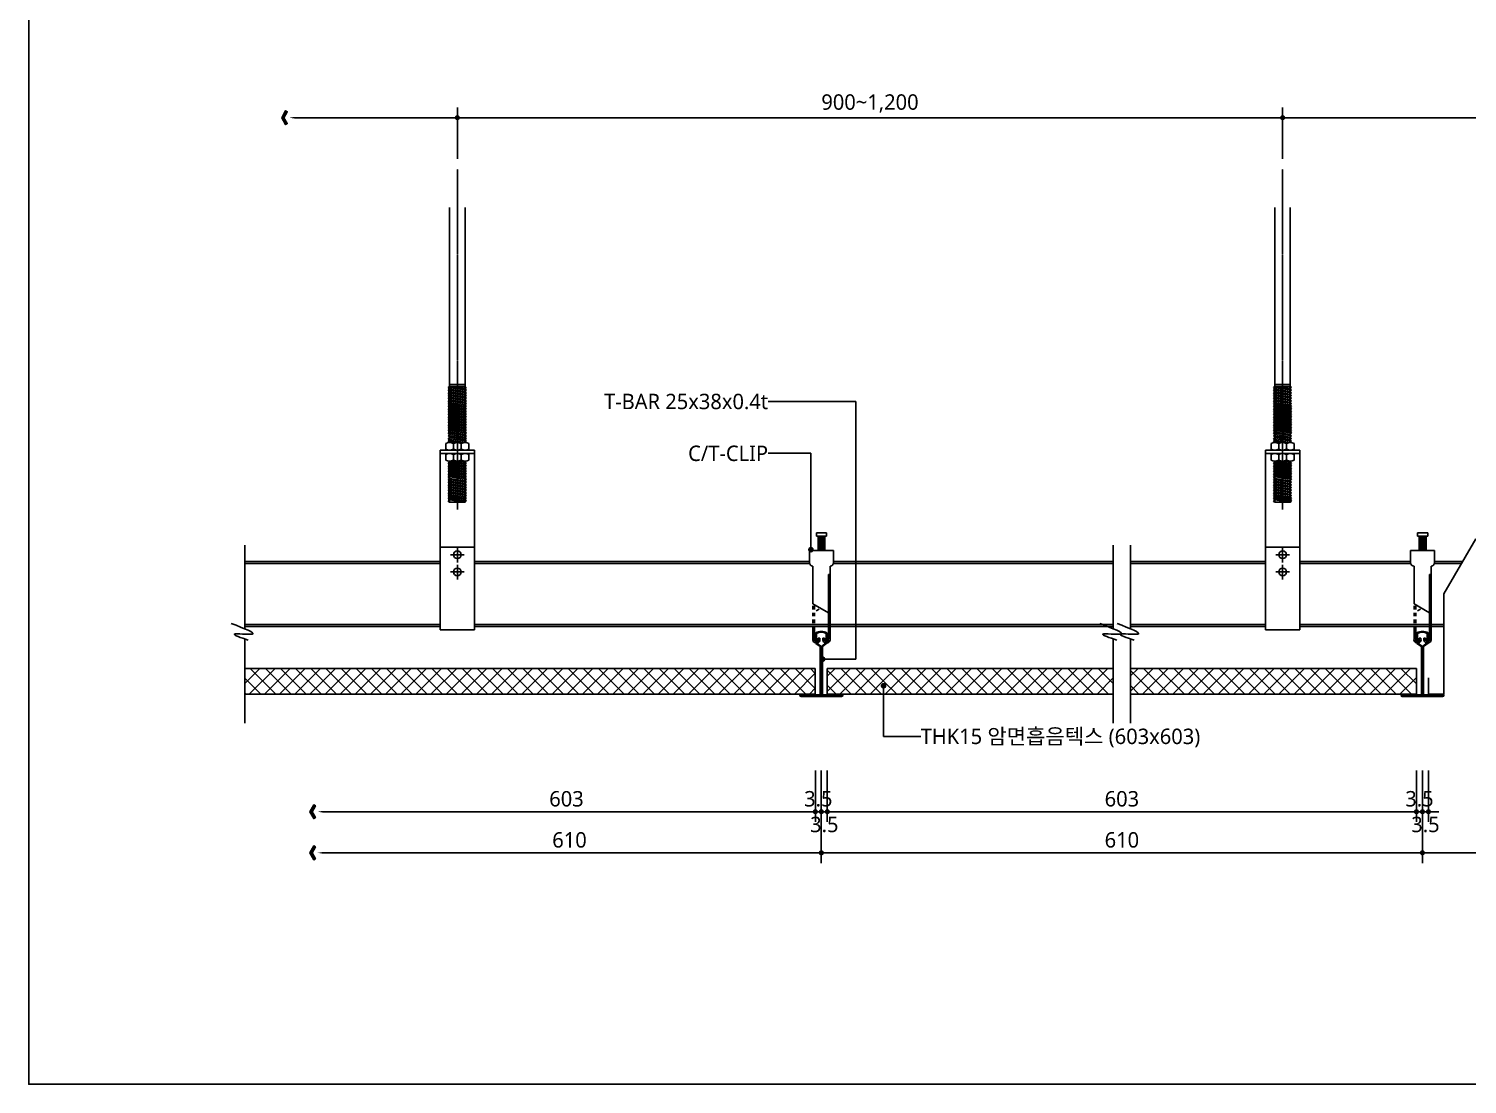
# Model space of a CAD drawing. Header units: millimetres. Extents: x 1394 to 74708, y 590 to 17190.
# Drawn here: x 1395 to 9793, y 630 to 6794 of the extents above; entities that cross this region are included whole.
import ezdxf
from ezdxf.enums import TextEntityAlignment as Align

# ---------------------------------------------------------------- set-up
doc = ezdxf.new("R2010")
doc.units = ezdxf.units.MM
doc.linetypes.add('CEN', pattern=[62, 60, -1, 0, -1])
doc.linetypes.add('CENTERX2', pattern=[101.6, 63.5, -12.7, 12.7, -12.7])
doc.layers.get('Defpoints').update_dxf_attribs({"color": 152})
for name, color, linetype in [('A-DIM-N', 7, 'Continuous'), ('A-TXT-N', 3, 'Continuous'), ('AA-MKXS', 7, 'Continuous'), ('ANCHOR', 4, 'Continuous'), ('ANGLEMOLDING', 4, 'Continuous'), ('CARRING', 3, 'Continuous'), ('CEN', 1, 'CENTERX2'), ('CT-CLIP', 4, 'Continuous'), ('LIG3', 4, 'Continuous'), ('MITONE', 6, 'Continuous'), ('MITONE2', 5, 'Continuous'), ('T-BAR', 4, 'Continuous'), ('TEXT', 3, 'Continuous')]:
    doc.layers.add(name, color=color, linetype=linetype)
doc.styles.add('NH', font='malgun.ttf')
doc.styles.add('돋움체', font='malgun.ttf')
doc.styles.add('스타일1', font='malgun.ttf')
doc.dimstyles.new('DA(N)', dxfattribs={"dimtxt": 3, "dimasz": 1, "dimexe": 2, "dimexo": 2, "dimgap": 1, "dimtad": 1, "dimdec": 0, "dimdsep": 46, "dimlunit": 6, "dimtxsty": 'NH', "dimblk": 'DOT', "dimcen": 2.5, "dimdle": 1.5, "dimclrd": 256, "dimclre": 256, "dimclrt": 3, "dimadec": 0, "dimazin": 0, "dimtfac": 1, "dimtdec": 0, "dimtix": 1, "dimtmove": 2, "dimatfit": 3, "dimfxl": 2, "dimtvp": 1, "dimtolj": 1, "dimtzin": 0, "dimlwd": -1, "dimarcsym": 0})

# ---------------------------------------------------------------- blocks, each defined once
blk = doc.blocks.new('A$C34EC5378')
at = {"layer": 'CT-CLIP'}
blk.add_line((0, 2), (0, 0), dxfattribs=at)
blk = doc.blocks.new('A$C3ADE31FB')
at = {"layer": 'CT-CLIP'}
for p, q in [((4, 64.4), (10, 64.4)), ((4, 62.4), (4, 64.4)), ((4, 62.4), (10, 62.4)), ((5, 53.96), (5, 62.4)), ((9, 60.03), (5, 62.34)), ((9, 59.31), (5, 61.62)), ((9, 58.59), (5, 60.89)), ((9, 57.86), (5, 60.17)), ((9, 57.14), (5, 59.45)), ((9, 60.75), (6.14, 62.4)), ((9, 61.47), (7.39, 62.4)), ((9, 62.19), (8.64, 62.4)), ((9, 53.96), (9, 62.4)), ((10, 62.4), (10, 64.4)), ((0, 53.96), (0, 46.96)), ((14, 53.96), (0, 53.96)), ((9, 56.42), (5, 58.73)), ((9, 55.7), (5, 58.01)), ((9, 54.98), (5, 57.29)), ((9, 54.26), (5, 56.56)), ((8.26, 53.96), (5, 55.84)), ((7.01, 53.96), (5, 55.12)), ((5.76, 53.96), (5, 54.4)), ((14, 53.96), (14, 46.96)), ((2, 44.96), (2, 22.96)), ((12, 44.96), (12, 2.46)), ((11, 39.96), (11, 2.46)), ((12, 39.96), (11, 39.96)), ((11, 17.56), (2, 22.96)), ((2, 21.68), (2, 19.68)), ((2, 17.68), (2, 15.68)), ((3, 21.68), (3, 19.68)), ((3, 17.68), (3, 15.68)), ((2, 13.68), (2, 11.68)), ((2, 9.68), (2, 2.46)), ((3, 13.68), (3, 11.68)), ((3, 9.68), (3, 2.46)), ((6.06, 2.9), (5.06, 2.9)), ((5.06, 2.9), (5.06, 2.46)), ((6.06, 2.9), (6.06, 2.46)), ((6.06, 2.9), (6.06, 2.46)), ((7.76, 2.9), (8.76, 2.9)), ((7.76, 2.9), (7.76, 2.46)), ((7.76, 2.9), (7.76, 2.46)), ((8.76, 2.9), (8.76, 2.46))]:
    blk.add_line(p, q, dxfattribs=at)
for centre, radius, start, end in [((2, 46.96), 2, 180, 270), ((12, 46.96), 2, 270, 0), ((4.03, 2.03), 2.07, 168.11252, 11.88748), ((4.03, 2.06), 1.1, 158.87572, 21.12428), ((9.88, 2.11), 2.15, 170.63513, 9.36487), ((9.88, 2.13), 1.17, 163.56711, 16.43289)]:
    blk.add_arc(centre, radius, start, end, dxfattribs=at)
at = {"layer": 'CT-CLIP', "rotation": 300.9637565323085}
blk.add_blockref('A$C34EC5378', (3.97, 18.74), dxfattribs=at)
blk = doc.blocks.new('A$C645677BD')
at = {"layer": 'T-BAR'}
for p, q in [((9.25, 37.12), (9.25, 31.03)), ((9.65, 36.89), (9.65, 31.24)), ((15.35, 36.89), (15.35, 31.27)), ((15.75, 37.12), (15.75, 31.06)), ((9.25, 31.03), (11.9, 29.14)), ((9.65, 31.24), (12.3, 29.36)), ((11.9, 29.14), (11.9, 0.9)), ((12.3, 29.36), (12.3, 0.5)), ((15.35, 31.27), (12.7, 29.36)), ((12.7, 29.36), (12.7, 0.5)), ((15.75, 31.06), (13.1, 29.14)), ((13.1, 29.14), (13.1, 0.9)), ((0.7, 1.4), (8.8, 1.4)), ((0.7, 1), (8.8, 1)), ((0.7, 0.4), (24.3, 0.4)), ((1.5, 0.9), (11.9, 0.9)), ((1.5, 0.9), (1.5, 0.5)), ((1.5, 0.5), (12.3, 0.5)), ((23.5, 0.5), (12.7, 0.5)), ((23.5, 0.9), (13.1, 0.9)), ((24.3, 1.4), (16.2, 1.4)), ((24.3, 1), (16.2, 1)), ((23.5, 0.9), (23.5, 0.5)), ((24.3, 0), (0.7, 0))]:
    blk.add_line(p, q, dxfattribs=at)
for centre, radius, start, end in [((12.5, 31.53), 6.47, 59.85146, 120.14854), ((12.5, 31.53), 6.07, 62.00155, 117.99845), ((0.7, 0.7), 0.698, 90, 270), ((0.7, 0.7), 0.298, 90, 270), ((8.8, 1.2), 0.2, 270, 90), ((16.2, 1.2), 0.2, 90, 270), ((24.3, 0.7), 0.698, 270, 90), ((24.3, 0.7), 0.298, 270, 90)]:
    blk.add_arc(centre, radius, start, end, dxfattribs=at)
blk = doc.blocks.new('A$C5213554B')
at = {"layer": 'ANCHOR', "color": 1}
for p, q in [((1.75, 11.16), (1.65, 11.28)), ((1.75, 5.93), (1.65, 5.82)), ((0.15, 3.89), (0, 3.79)), ((1.75, 3.51), (0, 3.79)), ((0.15, 3.63), (0, 3.79)), ((0.15, 3.63), (0, 3.53)), ((1.75, 3.25), (0, 3.53)), ((0.15, 3.37), (0, 3.53)), ((0.15, 3.37), (0, 3.27)), ((1.75, 2.99), (0, 3.27)), ((0.15, 3.11), (0, 3.27)), ((0.15, 3.11), (0, 3.01)), ((1.75, 2.73), (0, 3.01)), ((0.15, 2.85), (0, 3.01)), ((0.15, 2.85), (0, 2.75)), ((0.15, 3.89), (0.05, 4)), ((1.65, 3.66), (0.15, 3.89)), ((1.65, 3.66), (0.15, 3.89)), ((1.65, 3.66), (0.15, 3.89)), ((1.65, 3.66), (0.15, 3.89)), ((1.65, 3.4), (0.15, 3.63)), ((1.65, 3.4), (0.15, 3.63)), ((1.65, 3.14), (0.15, 3.37)), ((1.65, 3.14), (0.15, 3.37)), ((1.65, 2.88), (0.15, 3.11)), ((1.65, 2.88), (0.15, 3.11)), ((1.65, 2.62), (0.15, 2.85)), ((1.65, 2.62), (0.15, 2.85)), ((1.75, 3.77), (0.4, 3.99)), ((1.65, 3.92), (1.22, 3.99)), ((1.71, 3.99), (1.65, 3.92)), ((1.75, 3.77), (1.65, 3.92)), ((1.75, 3.77), (1.65, 3.66)), ((1.75, 3.51), (1.65, 3.66)), ((1.75, 3.51), (1.65, 3.4)), ((1.75, 3.25), (1.65, 3.4)), ((1.75, 3.25), (1.65, 3.14)), ((1.75, 2.99), (1.65, 3.14)), ((1.75, 2.99), (1.65, 2.88)), ((1.75, 2.73), (1.65, 2.88)), ((1.75, 2.47), (0, 2.75)), ((0.15, 2.59), (0, 2.75)), ((0.15, 2.59), (0, 2.49)), ((1.75, 2.2), (0, 2.49)), ((0.15, 2.32), (0, 2.49)), ((0.15, 2.32), (0, 2.22)), ((1.75, 1.94), (0, 2.22)), ((0.15, 2.06), (0, 2.22)), ((0.15, 2.06), (0, 1.96)), ((1.75, 1.68), (0, 1.96)), ((0.15, 1.8), (0, 1.96)), ((0.15, 1.8), (0, 1.7)), ((1.75, 1.42), (0, 1.7)), ((0.15, 1.54), (0, 1.7)), ((0.15, 1.54), (0, 1.44)), ((1.75, 1.16), (0, 1.44)), ((0.15, 1.28), (0, 1.44)), ((1.65, 2.36), (0.15, 2.59)), ((1.65, 2.36), (0.15, 2.59)), ((1.65, 2.36), (0.15, 2.59)), ((1.65, 2.36), (0.15, 2.59)), ((1.65, 2.09), (0.15, 2.32)), ((1.65, 2.09), (0.15, 2.32)), ((1.65, 1.83), (0.15, 2.06)), ((1.65, 1.83), (0.15, 2.06)), ((1.65, 1.57), (0.15, 1.8)), ((1.65, 1.57), (0.15, 1.8)), ((1.65, 1.31), (0.15, 1.54)), ((1.65, 1.31), (0.15, 1.54)), ((1.75, 2.73), (1.65, 2.62)), ((1.75, 2.47), (1.65, 2.62)), ((1.75, 2.47), (1.65, 2.36)), ((1.75, 2.2), (1.65, 2.36)), ((1.75, 2.2), (1.65, 2.09)), ((1.75, 1.94), (1.65, 2.09)), ((1.75, 1.94), (1.65, 1.83)), ((1.75, 1.68), (1.65, 1.83)), ((1.75, 1.68), (1.65, 1.57)), ((1.75, 1.42), (1.65, 1.57)), ((1.75, 1.42), (1.65, 1.31)), ((0.15, 1.28), (0, 1.18)), ((0.15, 1.02), (0, 1.18)), ((1.75, 0.9), (0, 1.18)), ((0.15, 1.02), (0, 0.92)), ((0.15, 0.76), (0, 0.92)), ((1.75, 0.64), (0, 0.92)), ((0.15, 0.76), (0, 0.65)), ((0.15, 0.49), (0, 0.65)), ((1.75, 0.37), (0, 0.65)), ((0.15, 0.49), (0, 0.39)), ((0.15, 0.23), (0, 0.39)), ((1.75, 0.11), (0, 0.39)), ((0.15, 0.23), (0, 0.13)), ((0.12, 0), (0, 0.13)), ((1.65, 1.05), (0.15, 1.28)), ((1.65, 1.05), (0.15, 1.28)), ((1.65, 1.05), (0.15, 1.28)), ((1.65, 1.05), (0.15, 1.28)), ((1.65, 0.79), (0.15, 1.02)), ((1.65, 0.79), (0.15, 1.02)), ((1.65, 0.52), (0.15, 0.76)), ((1.65, 0.52), (0.15, 0.76)), ((1.65, 0.26), (0.15, 0.49)), ((1.65, 0.26), (0.15, 0.49)), ((1.65, 0), (0.15, 0.23)), ((1.65, 0), (0.15, 0.23)), ((1.75, 1.16), (1.65, 1.31)), ((1.75, 1.16), (1.65, 1.05)), ((1.75, 0.9), (1.65, 1.05)), ((1.75, 0.9), (1.65, 0.79)), ((1.75, 0.64), (1.65, 0.79)), ((1.75, 0.64), (1.65, 0.52)), ((1.75, 0.37), (1.65, 0.52)), ((1.75, 0.37), (1.65, 0.26)), ((1.75, 0.11), (1.65, 0.26)), ((1.75, 0.11), (1.65, 0)), ((0.12, 0), (1.65, 0))]:
    blk.add_line(p, q, dxfattribs=at)
at = {"layer": 'ANCHOR'}
for p, q in [((1.65, 5.82), (0.15, 5.82)), ((0.15, 5.82), (1.65, 5.82)), ((1.65, 3.99), (0.15, 3.99)), ((0.15, 3.99), (1.65, 3.99)), ((0.15, 0), (1.65, 0))]:
    blk.add_line(p, q, dxfattribs=at)
at = {"layer": 'ANGLEMOLDING', "color": 1}
for p, q in [((0.15, 11.28), (0, 11.18)), ((0.15, 11.28), (1.65, 11.28)), ((1.65, 11.05), (0.15, 11.28)), ((1.65, 11.05), (0.15, 11.28)), ((1.74, 11.17), (1.03, 11.28)), ((1.75, 10.9), (0, 11.18)), ((0.15, 11.02), (0, 11.18)), ((0.15, 11.02), (0, 10.92)), ((1.75, 10.64), (0, 10.92)), ((0.15, 10.76), (0, 10.92)), ((0.15, 10.76), (0, 10.66)), ((1.75, 10.38), (0, 10.66)), ((0.15, 10.5), (0, 10.66)), ((0.15, 10.5), (0, 10.4)), ((1.75, 10.12), (0, 10.4)), ((0.15, 10.24), (0, 10.4)), ((0.15, 10.24), (0, 10.14)), ((1.75, 9.86), (0, 10.14)), ((0.15, 9.98), (0, 10.14)), ((0.15, 9.98), (0, 9.88)), ((1.75, 9.6), (0, 9.88)), ((0.15, 9.72), (0, 9.88)), ((1.65, 10.79), (0.15, 11.02)), ((1.65, 10.79), (0.15, 11.02)), ((1.65, 10.53), (0.15, 10.76)), ((1.65, 10.53), (0.15, 10.76)), ((1.65, 10.27), (0.15, 10.5)), ((1.65, 10.27), (0.15, 10.5)), ((1.65, 10.01), (0.15, 10.24)), ((1.65, 10.01), (0.15, 10.24)), ((1.65, 9.75), (0.15, 9.98)), ((1.65, 9.75), (0.15, 9.98)), ((1.65, 9.75), (0.15, 9.98)), ((1.65, 9.75), (0.15, 9.98)), ((1.75, 11.16), (1.65, 11.05)), ((1.75, 10.9), (1.65, 11.05)), ((1.75, 10.9), (1.65, 10.79)), ((1.75, 10.64), (1.65, 10.79)), ((1.75, 10.64), (1.65, 10.53)), ((1.75, 10.38), (1.65, 10.53)), ((1.75, 10.38), (1.65, 10.27)), ((1.75, 10.12), (1.65, 10.27)), ((1.75, 10.12), (1.65, 10.01)), ((1.75, 9.86), (1.65, 10.01)), ((1.75, 9.86), (1.65, 9.75)), ((0.15, 9.72), (0, 9.61)), ((1.75, 9.33), (0, 9.61)), ((0.15, 9.45), (0, 9.61)), ((0.15, 9.45), (0, 9.35)), ((1.75, 9.07), (0, 9.35)), ((0.15, 9.19), (0, 9.35)), ((0.15, 9.19), (0, 9.09)), ((1.75, 8.81), (0, 9.09)), ((0.15, 8.93), (0, 9.09)), ((0.15, 8.93), (0, 8.83)), ((1.75, 8.55), (0, 8.83)), ((0.15, 8.67), (0, 8.83)), ((0.15, 8.67), (0, 8.57)), ((1.75, 8.29), (0, 8.57)), ((0.15, 8.41), (0, 8.57)), ((0.15, 8.41), (0, 8.31)), ((1.65, 9.48), (0.15, 9.72)), ((1.65, 9.48), (0.15, 9.72)), ((1.65, 9.22), (0.15, 9.45)), ((1.65, 9.22), (0.15, 9.45)), ((1.65, 8.96), (0.15, 9.19)), ((1.65, 8.96), (0.15, 9.19)), ((1.65, 8.7), (0.15, 8.93)), ((1.65, 8.7), (0.15, 8.93)), ((1.65, 8.44), (0.15, 8.67)), ((1.65, 8.44), (0.15, 8.67)), ((1.65, 8.44), (0.15, 8.67)), ((1.65, 8.44), (0.15, 8.67)), ((1.65, 8.18), (0.15, 8.41)), ((1.65, 8.18), (0.15, 8.41)), ((1.75, 9.6), (1.65, 9.75)), ((1.75, 9.6), (1.65, 9.48)), ((1.75, 9.33), (1.65, 9.48)), ((1.75, 9.33), (1.65, 9.22)), ((1.75, 9.07), (1.65, 9.22)), ((1.75, 9.07), (1.65, 8.96)), ((1.75, 8.81), (1.65, 8.96)), ((1.75, 8.81), (1.65, 8.7)), ((1.75, 8.55), (1.65, 8.7)), ((1.75, 8.55), (1.65, 8.44)), ((1.75, 8.29), (1.65, 8.44)), ((1.75, 8.03), (0, 8.31)), ((0.15, 8.15), (0, 8.31)), ((0.15, 8.15), (0, 8.05)), ((0.15, 7.88), (0, 8.05)), ((1.75, 7.76), (0, 8.05)), ((0.15, 7.88), (0, 7.78)), ((1.75, 7.5), (0, 7.78)), ((0.15, 7.62), (0, 7.78)), ((0.15, 7.62), (0, 7.52)), ((1.75, 7.24), (0, 7.52)), ((0.15, 7.36), (0, 7.52)), ((0.15, 7.36), (0, 7.26)), ((1.75, 6.98), (0, 7.26)), ((0.15, 7.1), (0, 7.26)), ((0.15, 7.1), (0, 7)), ((1.75, 6.72), (0, 7)), ((0.15, 6.84), (0, 7)), ((1.65, 7.92), (0.15, 8.15)), ((1.65, 7.92), (0.15, 8.15)), ((1.65, 7.65), (0.15, 7.88)), ((1.65, 7.65), (0.15, 7.88)), ((1.65, 7.39), (0.15, 7.62)), ((1.65, 7.39), (0.15, 7.62)), ((1.65, 7.13), (0.15, 7.36)), ((1.65, 7.13), (0.15, 7.36)), ((1.65, 7.13), (0.15, 7.36)), ((1.65, 7.13), (0.15, 7.36)), ((1.65, 6.87), (0.15, 7.1)), ((1.65, 6.87), (0.15, 7.1)), ((1.75, 8.29), (1.65, 8.18)), ((1.75, 8.03), (1.65, 8.18)), ((1.75, 8.03), (1.65, 7.92)), ((1.75, 7.76), (1.65, 7.92)), ((1.75, 7.76), (1.65, 7.65)), ((1.75, 7.5), (1.65, 7.65)), ((1.75, 7.5), (1.65, 7.39)), ((1.75, 7.24), (1.65, 7.39)), ((1.75, 7.24), (1.65, 7.13)), ((1.75, 6.98), (1.65, 7.13)), ((0.15, 6.84), (0, 6.74)), ((1.75, 6.46), (0, 6.74)), ((0.15, 6.58), (0, 6.74)), ((0.15, 6.58), (0, 6.48)), ((1.75, 6.2), (0, 6.48)), ((0.15, 6.32), (0, 6.48)), ((0.15, 6.32), (0, 6.22)), ((1.75, 5.93), (0, 6.22)), ((0.15, 6.05), (0, 6.22)), ((0.15, 6.05), (0, 5.95)), ((0.12, 5.82), (0, 5.95)), ((0.81, 5.82), (0, 5.95)), ((1.65, 6.61), (0.15, 6.84)), ((1.65, 6.61), (0.15, 6.84)), ((1.65, 6.35), (0.15, 6.58)), ((1.65, 6.35), (0.15, 6.58)), ((1.65, 6.09), (0.15, 6.32)), ((1.65, 6.09), (0.15, 6.32)), ((1.65, 5.82), (0.15, 6.05)), ((1.75, 6.98), (1.65, 6.87)), ((1.75, 6.72), (1.65, 6.87)), ((1.75, 6.72), (1.65, 6.61)), ((1.75, 6.46), (1.65, 6.61)), ((1.75, 6.46), (1.65, 6.35)), ((1.75, 6.2), (1.65, 6.35)), ((1.75, 6.2), (1.65, 6.09)), ((1.75, 5.93), (1.65, 6.09))]:
    blk.add_line(p, q, dxfattribs=at)
blk = doc.blocks.new('_DOT')
at = {"color": 0, "linetype": 'ByBlock'}
blk.add_line((-0.5, 0), (-1, 0), dxfattribs=at)
at = {"color": 0, "linetype": 'ByBlock', "const_width": 0.5}
blk.add_lwpolyline([(-0.25, 0, 1), (0.25, 0, 1)], format="xyb", close=True, dxfattribs=at)
blk = doc.blocks.new('*D20')
at = {"layer": 'A-DIM-N', "lineweight": -2, "transparency": 16777216}
for p, q in [((3897, 6034.9), (3897, 6334.9)), ((8714.9, 6034.9), (8714.9, 6334.9))]:
    blk.add_line(p, q, dxfattribs=at)
at = {"layer": 'A-DIM-N', "transparency": 16777216}
blk.add_line((8684.9, 6274.9), (3927, 6274.9), dxfattribs=at)
at = {"layer": 'Defpoints', "color": 0, "transparency": 16777216}
for p in [(3897, 6274.9), (3897, 5974.9), (8714.9, 5974.9)]:
    blk.add_point(p, dxfattribs=at)
at = {"layer": 'A-DIM-N', "transparency": 16777216, "xscale": 30, "yscale": 30, "zscale": 30, "rotation": 180}
blk.add_blockref('_DOT', (3897, 6274.9), dxfattribs=at)
at = {"layer": 'A-DIM-N', "transparency": 16777216, "xscale": 30, "yscale": 30, "zscale": 30}
blk.add_blockref('_DOT', (8714.9, 6274.9), dxfattribs=at)
at = {"layer": 'A-DIM-N', "color": 3, "transparency": 16777216, "insert": (6305.9, 6358.4), "char_height": 90, "attachment_point": 5, "style": '돋움체'}
blk.add_mtext('\\A1;900~1,200', dxfattribs=at)
blk = doc.blocks.new('*D21')
at = {"layer": 'A-DIM-N', "lineweight": -2, "transparency": 16777216}
for p, q in [((8714.9, 6034.9), (8714.9, 6334.9)), ((14347.4, 6034.9), (14347.4, 6334.9))]:
    blk.add_line(p, q, dxfattribs=at)
at = {"layer": 'A-DIM-N', "transparency": 16777216}
blk.add_line((8744.9, 6274.9), (14317.4, 6274.9), dxfattribs=at)
at = {"layer": 'Defpoints', "color": 0, "transparency": 16777216}
for p in [(14347.4, 6274.9), (8714.9, 5974.9), (14347.4, 5974.9)]:
    blk.add_point(p, dxfattribs=at)
at = {"layer": 'A-DIM-N', "transparency": 16777216, "xscale": 30, "yscale": 30, "zscale": 30, "rotation": 180}
blk.add_blockref('_DOT', (8714.9, 6274.9), dxfattribs=at)
at = {"layer": 'A-DIM-N', "transparency": 16777216, "xscale": 30, "yscale": 30, "zscale": 30}
blk.add_blockref('_DOT', (14347.4, 6274.9), dxfattribs=at)
at = {"layer": 'A-DIM-N', "color": 3, "transparency": 16777216, "insert": (11531.2, 6358.4), "char_height": 90, "attachment_point": 5, "style": '돋움체'}
blk.add_mtext('\\A1;900~1,200', dxfattribs=at)
blk = doc.blocks.new('*D23')
at = {"layer": 'A-DIM-N', "lineweight": -2, "transparency": 16777216}
blk.add_line((3897, 6034.9), (3897, 6334.9), dxfattribs=at)
at = {"layer": 'A-DIM-N', "transparency": 16777216}
blk.add_line((2946.6, 6274.9), (3867, 6274.9), dxfattribs=at)
blk.add_solid([(2946.6, 6279.9), (2946.6, 6269.9), (2916.6, 6274.9)], dxfattribs=at)
at = {"layer": 'Defpoints', "color": 0, "transparency": 16777216}
for p in [(2916.6, 6274.9), (3897, 6274.9), (3897, 5974.9)]:
    blk.add_point(p, dxfattribs=at)
at = {"layer": 'A-DIM-N', "transparency": 16777216, "xscale": 30, "yscale": 30, "zscale": 30}
blk.add_blockref('_DOT', (3897, 6274.9), dxfattribs=at)
blk = doc.blocks.new('화살표2')
at = {"layer": 'A-DIM-N'}
h = blk.add_hatch(color=256, dxfattribs=at)
h.dxf.hatch_style = 1
h.paths.add_polyline_path([(-0.76, 1.34), (-1.09, 1.15), (-0.44, 0), (-1.09, -1.15), (-0.76, -1.34), (0, 0)])
blk.add_lwpolyline([(-0.44, 0), (-1.09, 1.15), (-0.76, 1.34), (0, 0), (-0.76, -1.34), (-1.09, -1.15), (-0.44, 0)], dxfattribs=at)
blk = doc.blocks.new('*D25')
at = {"layer": 'A-DIM-N', "lineweight": -2, "transparency": 16777216}
for p, q in [((6056.9, 2461.6), (6056.9, 2161.6)), ((9496.2, 2461.6), (9496.2, 2161.6))]:
    blk.add_line(p, q, dxfattribs=at)
at = {"layer": 'A-DIM-N', "transparency": 16777216}
blk.add_line((9466.2, 2221.6), (6086.9, 2221.6), dxfattribs=at)
at = {"layer": 'Defpoints', "color": 0, "transparency": 16777216}
for p in [(6056.9, 2521.6), (9496.2, 2521.6), (6056.9, 2221.6)]:
    blk.add_point(p, dxfattribs=at)
at = {"layer": 'A-DIM-N', "transparency": 16777216, "xscale": 30, "yscale": 30, "zscale": 30, "rotation": 180}
blk.add_blockref('_DOT', (6056.9, 2221.6), dxfattribs=at)
at = {"layer": 'A-DIM-N', "transparency": 16777216, "xscale": 30, "yscale": 30, "zscale": 30}
blk.add_blockref('_DOT', (9496.2, 2221.6), dxfattribs=at)
at = {"layer": 'A-DIM-N', "color": 3, "transparency": 16777216, "insert": (7776.5, 2296.6), "char_height": 90, "attachment_point": 5, "style": '돋움체'}
blk.add_mtext('\\A1;603', dxfattribs=at)
blk = doc.blocks.new('*D26')
at = {"layer": 'A-DIM-N', "lineweight": -2, "transparency": 16777216}
blk.add_line((5986.9, 2461.6), (5986.9, 2161.6), dxfattribs=at)
at = {"layer": 'A-DIM-N', "transparency": 16777216}
blk.add_line((3111.6, 2221.6), (5956.9, 2221.6), dxfattribs=at)
blk.add_solid([(3111.6, 2226.6), (3111.6, 2216.6), (3081.6, 2221.6)], dxfattribs=at)
at = {"layer": 'Defpoints', "color": 0, "transparency": 16777216}
for p in [(5986.9, 2521.6), (3081.6, 2221.6), (5986.9, 2221.6)]:
    blk.add_point(p, dxfattribs=at)
at = {"layer": 'A-DIM-N', "transparency": 16777216, "xscale": 30, "yscale": 30, "zscale": 30}
blk.add_blockref('_DOT', (5986.9, 2221.6), dxfattribs=at)
at = {"layer": 'A-DIM-N', "color": 3, "transparency": 16777216, "insert": (4534.2, 2296.6), "char_height": 90, "attachment_point": 5, "style": '돋움체'}
blk.add_mtext('\\A1;603', dxfattribs=at)
blk = doc.blocks.new('*D27')
at = {"layer": 'A-DIM-N', "lineweight": -2, "transparency": 16777216}
for p, q in [((6021.9, 2461.6), (6021.9, 2161.6)), ((6056.9, 2461.6), (6056.9, 2161.6))]:
    blk.add_line(p, q, dxfattribs=at)
at = {"layer": 'A-DIM-N', "transparency": 16777216}
for p, q in [((5991.9, 2221.6), (5961.9, 2221.6)), ((6021.9, 2221.6), (6056.9, 2221.6)), ((6086.9, 2221.6), (6116.9, 2221.6))]:
    blk.add_line(p, q, dxfattribs=at)
at = {"layer": 'Defpoints', "color": 0, "transparency": 16777216}
for p in [(6021.9, 2521.6), (6056.9, 2521.6), (6056.9, 2221.6)]:
    blk.add_point(p, dxfattribs=at)
at = {"layer": 'A-DIM-N', "transparency": 16777216, "xscale": 30, "yscale": 30, "zscale": 30}
blk.add_blockref('_DOT', (6021.9, 2221.6), dxfattribs=at)
at = {"layer": 'A-DIM-N', "transparency": 16777216, "xscale": 30, "yscale": 30, "zscale": 30, "rotation": 180}
blk.add_blockref('_DOT', (6056.9, 2221.6), dxfattribs=at)
at = {"layer": 'A-DIM-N', "color": 3, "transparency": 16777216, "insert": (6039.4, 2146.5), "char_height": 90, "attachment_point": 5, "style": '돋움체'}
blk.add_mtext('\\A1;3.5', dxfattribs=at)
blk = doc.blocks.new('*D28')
at = {"layer": 'A-DIM-N', "lineweight": -2, "transparency": 16777216}
for p, q in [((5986.9, 2461.6), (5986.9, 2161.6)), ((6021.9, 2461.6), (6021.9, 2161.6))]:
    blk.add_line(p, q, dxfattribs=at)
at = {"layer": 'A-DIM-N', "transparency": 16777216}
for p, q in [((5956.9, 2221.6), (5926.9, 2221.6)), ((5986.9, 2221.6), (6021.9, 2221.6)), ((6051.9, 2221.6), (6081.9, 2221.6))]:
    blk.add_line(p, q, dxfattribs=at)
at = {"layer": 'Defpoints', "color": 0, "transparency": 16777216}
for p in [(5986.9, 2521.6), (6021.9, 2521.6), (6021.9, 2221.6)]:
    blk.add_point(p, dxfattribs=at)
at = {"layer": 'A-DIM-N', "transparency": 16777216, "xscale": 30, "yscale": 30, "zscale": 30}
blk.add_blockref('_DOT', (5986.9, 2221.6), dxfattribs=at)
at = {"layer": 'A-DIM-N', "transparency": 16777216, "xscale": 30, "yscale": 30, "zscale": 30, "rotation": 180}
blk.add_blockref('_DOT', (6021.9, 2221.6), dxfattribs=at)
at = {"layer": 'A-DIM-N', "color": 3, "transparency": 16777216, "insert": (6004.4, 2296.6), "char_height": 90, "attachment_point": 5, "style": '돋움체'}
blk.add_mtext('\\A1;3.5', dxfattribs=at)
blk = doc.blocks.new('*D29')
at = {"layer": 'A-DIM-N', "lineweight": -2, "transparency": 16777216}
for p, q in [((9531.2, 2461.6), (9531.2, 2161.6)), ((9566.2, 2461.6), (9566.2, 2161.6))]:
    blk.add_line(p, q, dxfattribs=at)
at = {"layer": 'A-DIM-N', "transparency": 16777216}
for p, q in [((9501.2, 2221.6), (9471.2, 2221.6)), ((9531.2, 2221.6), (9566.2, 2221.6)), ((9596.2, 2221.6), (9626.2, 2221.6))]:
    blk.add_line(p, q, dxfattribs=at)
at = {"layer": 'Defpoints', "color": 0, "transparency": 16777216}
for p in [(9531.2, 2521.6), (9566.2, 2521.6), (9566.2, 2221.6)]:
    blk.add_point(p, dxfattribs=at)
at = {"layer": 'A-DIM-N', "transparency": 16777216, "xscale": 30, "yscale": 30, "zscale": 30}
blk.add_blockref('_DOT', (9531.2, 2221.6), dxfattribs=at)
at = {"layer": 'A-DIM-N', "transparency": 16777216, "xscale": 30, "yscale": 30, "zscale": 30, "rotation": 180}
blk.add_blockref('_DOT', (9566.2, 2221.6), dxfattribs=at)
at = {"layer": 'A-DIM-N', "color": 3, "transparency": 16777216, "insert": (9548.7, 2146.5), "char_height": 90, "attachment_point": 5, "style": '돋움체'}
blk.add_mtext('\\A1;3.5', dxfattribs=at)
blk = doc.blocks.new('*D30')
at = {"layer": 'A-DIM-N', "lineweight": -2, "transparency": 16777216}
for p, q in [((9496.2, 2461.6), (9496.2, 2161.6)), ((9531.2, 2461.6), (9531.2, 2161.6))]:
    blk.add_line(p, q, dxfattribs=at)
at = {"layer": 'A-DIM-N', "transparency": 16777216}
for p, q in [((9466.2, 2221.6), (9436.2, 2221.6)), ((9496.2, 2221.6), (9531.2, 2221.6)), ((9561.2, 2221.6), (9591.2, 2221.6))]:
    blk.add_line(p, q, dxfattribs=at)
at = {"layer": 'Defpoints', "color": 0, "transparency": 16777216}
for p in [(9496.2, 2521.6), (9531.2, 2521.6), (9531.2, 2221.6)]:
    blk.add_point(p, dxfattribs=at)
at = {"layer": 'A-DIM-N', "transparency": 16777216, "xscale": 30, "yscale": 30, "zscale": 30}
blk.add_blockref('_DOT', (9496.2, 2221.6), dxfattribs=at)
at = {"layer": 'A-DIM-N', "transparency": 16777216, "xscale": 30, "yscale": 30, "zscale": 30, "rotation": 180}
blk.add_blockref('_DOT', (9531.2, 2221.6), dxfattribs=at)
at = {"layer": 'A-DIM-N', "color": 3, "transparency": 16777216, "insert": (9513.7, 2296.6), "char_height": 90, "attachment_point": 5, "style": '돋움체'}
blk.add_mtext('\\A1;3.5', dxfattribs=at)
blk = doc.blocks.new('*D37')
at = {"layer": 'A-DIM-N', "lineweight": -2, "transparency": 16777216}
for p, q in [((6021.9, 2461.6), (6021.9, 1921.6)), ((9531.2, 2461.6), (9531.2, 1921.6))]:
    blk.add_line(p, q, dxfattribs=at)
at = {"layer": 'A-DIM-N', "transparency": 16777216}
blk.add_line((9501.2, 1981.6), (6051.9, 1981.6), dxfattribs=at)
at = {"layer": 'Defpoints', "color": 0, "transparency": 16777216}
for p in [(6021.9, 2521.6), (9531.2, 2521.6), (6021.9, 1981.6)]:
    blk.add_point(p, dxfattribs=at)
at = {"layer": 'A-DIM-N', "transparency": 16777216, "xscale": 30, "yscale": 30, "zscale": 30, "rotation": 180}
blk.add_blockref('_DOT', (6021.9, 1981.6), dxfattribs=at)
at = {"layer": 'A-DIM-N', "transparency": 16777216, "xscale": 30, "yscale": 30, "zscale": 30}
blk.add_blockref('_DOT', (9531.2, 1981.6), dxfattribs=at)
at = {"layer": 'A-DIM-N', "color": 3, "transparency": 16777216, "insert": (7776.5, 2056.6), "char_height": 90, "attachment_point": 5, "style": '돋움체'}
blk.add_mtext('\\A1;610', dxfattribs=at)
blk = doc.blocks.new('*D38')
at = {"layer": 'A-DIM-N', "lineweight": -2, "transparency": 16777216}
for p, q in [((9531.2, 2461.6), (9531.2, 1921.6)), ((13531.2, 2461.6), (13531.2, 1921.6))]:
    blk.add_line(p, q, dxfattribs=at)
at = {"layer": 'A-DIM-N', "transparency": 16777216}
blk.add_line((9561.2, 1981.6), (13501.2, 1981.6), dxfattribs=at)
at = {"layer": 'Defpoints', "color": 0, "transparency": 16777216}
for p in [(9531.2, 2521.6), (13531.2, 2521.6), (13531.2, 1981.6)]:
    blk.add_point(p, dxfattribs=at)
at = {"layer": 'A-DIM-N', "transparency": 16777216, "xscale": 30, "yscale": 30, "zscale": 30, "rotation": 180}
blk.add_blockref('_DOT', (9531.2, 1981.6), dxfattribs=at)
at = {"layer": 'A-DIM-N', "transparency": 16777216, "xscale": 30, "yscale": 30, "zscale": 30}
blk.add_blockref('_DOT', (13531.2, 1981.6), dxfattribs=at)
at = {"layer": 'A-DIM-N', "color": 3, "transparency": 16777216, "insert": (11531.2, 2056.6), "char_height": 90, "attachment_point": 5, "style": '돋움체'}
blk.add_mtext('\\A1;610', dxfattribs=at)
blk = doc.blocks.new('*D41')
at = {"layer": 'A-DIM-N', "lineweight": -2, "transparency": 16777216}
blk.add_line((6021.9, 2461.6), (6021.9, 1921.6), dxfattribs=at)
at = {"layer": 'A-DIM-N', "transparency": 16777216}
blk.add_line((3111.6, 1981.6), (5991.9, 1981.6), dxfattribs=at)
blk.add_solid([(3111.6, 1986.6), (3111.6, 1976.6), (3081.6, 1981.6)], dxfattribs=at)
at = {"layer": 'Defpoints', "color": 0, "transparency": 16777216}
for p in [(6021.9, 2521.6), (3081.6, 1981.6), (6021.9, 1981.6)]:
    blk.add_point(p, dxfattribs=at)
at = {"layer": 'A-DIM-N', "transparency": 16777216, "xscale": 30, "yscale": 30, "zscale": 30}
blk.add_blockref('_DOT', (6021.9, 1981.6), dxfattribs=at)
at = {"layer": 'A-DIM-N', "color": 3, "transparency": 16777216, "insert": (4551.7, 2056.6), "char_height": 90, "attachment_point": 5, "style": '돋움체'}
blk.add_mtext('\\A1;610', dxfattribs=at)

msp = doc.modelspace()

# ---------------------------------------------------------------- linework, layer by layer
for p, q in [((2655.77, 3290.31), (2655.77, 3778.81)), ((7726.51, 3290.31), (7726.51, 3778.81)), ((7826.51, 3290.31), (7826.51, 3778.81)), ((2655.77, 2739.62), (2655.77, 3230.25)), ((7726.51, 2739.62), (7726.51, 3230.25)), ((7826.51, 2739.62), (7826.51, 3230.25))]:
    msp.add_line(p, q)
for points in [[(2676.67, 3222.7), (2595.44, 3259.04), (2699.52, 3258.89), (2577.32, 3321.65)], [(7747.41, 3222.7), (7666.18, 3259.04), (7770.26, 3258.89), (7648.06, 3321.65)], [(7847.41, 3222.7), (7766.18, 3259.04), (7870.26, 3258.89), (7748.06, 3321.65)]]:
    msp.add_spline(points, degree=3)
at = {"layer": 'AA-MKXS'}
for p, q in [((5711.01, 4617.69), (6222.74, 4617.69)), ((6222.74, 4617.69), (6222.74, 3112.59)), ((5711.01, 4314.85), (5961.35, 4314.85)), ((5961.35, 4314.85), (5961.35, 3752.13)), ((6222.74, 3112.59), (6028.87, 3112.59)), ((6385.33, 2957.09), (6385.33, 2661.82)), ((6385.33, 2661.82), (6602.1, 2661.82))]:
    msp.add_line(p, q, dxfattribs=at)
at = {"layer": 'AA-MKXS', "const_width": 16.67}
for points in [[(5953.02, 3752.13, 1), (5969.68, 3752.13, 1)], [(6037.2, 3112.59, -1), (6020.54, 3112.59, -1)], [(6377, 2957.09, 1), (6393.66, 2957.09, 1)]]:
    msp.add_lwpolyline(points, format="xyb", close=True, dxfattribs=at)
at = {"layer": 'ANCHOR'}
for p, q in [((3852, 5750.17), (3852, 4378.51)), ((3942, 5750.17), (3942, 4378.51)), ((8669.88, 5750.17), (8669.88, 4378.51)), ((8759.88, 5750.17), (8759.88, 4378.51)), ((3852, 4716.84), (3942, 4716.84)), ((8759.88, 4716.84), (8669.88, 4716.84)), ((3829.5, 4339.76), (3829.5, 4372.27)), ((3852, 4378.51), (3942, 4378.51)), ((3874.5, 4333.51), (3874.5, 4378.51)), ((3919.5, 4333.51), (3919.5, 4378.51)), ((3964.5, 4339.76), (3964.5, 4372.27)), ((8647.38, 4339.76), (8647.38, 4372.27)), ((8759.88, 4378.51), (8669.88, 4378.51)), ((8692.38, 4333.51), (8692.38, 4378.51)), ((8737.38, 4333.51), (8737.38, 4378.51)), ((8782.38, 4339.76), (8782.38, 4372.27)), ((3797, 4333.51), (3797, 3283.51)), ((3797, 4333.51), (3997, 4333.51)), ((3797, 4313.51), (3997, 4313.51)), ((3829.5, 4307.27), (3829.5, 4274.76)), ((3874.5, 4313.51), (3874.5, 4268.51)), ((3919.5, 4313.51), (3919.5, 4268.51)), ((3964.5, 4307.27), (3964.5, 4274.76)), ((3997, 3283.51), (3997, 4333.51)), ((8614.88, 3283.51), (8614.88, 4333.51)), ((8814.88, 4333.51), (8614.88, 4333.51)), ((8814.88, 4313.51), (8614.88, 4313.51)), ((8647.38, 4307.27), (8647.38, 4274.76)), ((8692.38, 4313.51), (8692.38, 4268.51)), ((8737.38, 4313.51), (8737.38, 4268.51)), ((8782.38, 4307.27), (8782.38, 4274.76)), ((8814.88, 4333.51), (8814.88, 3283.51)), ((3852, 4268.51), (3852, 4029.09)), ((3852, 4268.51), (3942, 4268.51)), ((3942, 4268.51), (3942, 4029.09)), ((8669.88, 4268.51), (8669.88, 4029.09)), ((8759.88, 4268.51), (8669.88, 4268.51)), ((8759.88, 4268.51), (8759.88, 4029.09)), ((3852, 4029.09), (3942, 4029.09)), ((8759.88, 4029.09), (8669.88, 4029.09)), ((3797, 3767.19), (3997, 3767.19)), ((3856.34, 3722.27), (3937.25, 3722.27)), ((3897, 3763.4), (3897, 3677.73)), ((8814.88, 3767.19), (8614.88, 3767.19)), ((8755.53, 3722.27), (8674.62, 3722.27)), ((8714.88, 3763.4), (8714.88, 3677.73)), ((3856.34, 3622.27), (3937.25, 3622.27)), ((3897, 3663.4), (3897, 3577.73)), ((8755.53, 3622.27), (8674.62, 3622.27)), ((8714.88, 3663.4), (8714.88, 3577.73)), ((3797, 3283.51), (3997, 3283.51)), ((8814.88, 3283.51), (8614.88, 3283.51))]:
    msp.add_line(p, q, dxfattribs=at)
for centre in [(3897, 3722.27), (8714.88, 3722.27), (3897, 3622.27), (8714.88, 3622.27)]:
    msp.add_circle(centre, 22.5, dxfattribs=at)
for centre, start, end in [((3852, 4334.86), 58.973414, 121.026586), ((3897, 4334.86), 58.973414, 121.026586), ((3942, 4334.86), 58.973414, 121.026586), ((8669.88, 4334.86), 58.973414, 121.026586), ((8714.88, 4334.86), 58.973414, 121.026586), ((8759.88, 4334.86), 58.973414, 121.026586), ((3852, 4377.17), 238.973414, 301.026586), ((3852, 4269.86), 58.973414, 121.026586), ((3897, 4377.17), 238.973414, 301.026586), ((3897, 4269.86), 58.973414, 121.026586), ((3942, 4377.17), 238.973414, 301.026586), ((3942, 4269.86), 58.973414, 121.026586), ((8669.88, 4377.17), 238.973414, 301.026586), ((8669.88, 4269.86), 58.973414, 121.026586), ((8714.88, 4377.17), 238.973414, 301.026586), ((8714.88, 4269.86), 58.973414, 121.026586), ((8759.88, 4377.17), 238.973414, 301.026586), ((8759.88, 4269.86), 58.973414, 121.026586), ((3852, 4312.17), 238.973414, 301.026586), ((3897, 4312.17), 238.973414, 301.026586), ((3942, 4312.17), 238.973414, 301.026586), ((8669.88, 4312.17), 238.973414, 301.026586), ((8714.88, 4312.17), 238.973414, 301.026586), ((8759.88, 4312.17), 238.973414, 301.026586)]:
    msp.add_arc(centre, 43.65, start, end, dxfattribs=at)
at = {"layer": 'CARRING'}
for p, q in [((3797, 3683.51), (2655.77, 3683.51)), ((3797, 3671.51), (2655.77, 3671.51)), ((3997, 3683.51), (5952.8, 3683.51)), ((3997, 3671.51), (5953.39, 3671.51)), ((6092.2, 3671.51), (7726.51, 3671.51)), ((6092.8, 3683.51), (7726.51, 3683.51)), ((7826.51, 3683.51), (8614.88, 3683.51)), ((7826.51, 3671.51), (8614.88, 3671.51)), ((8814.88, 3683.51), (9462.09, 3683.51)), ((8814.88, 3671.51), (9462.68, 3671.51)), ((9601.49, 3671.51), (9759.46, 3671.51)), ((9602.09, 3683.51), (9766.47, 3683.51)), ((3797, 3315.51), (2655.77, 3315.51)), ((3797, 3303.51), (2655.77, 3303.51)), ((3997, 3315.51), (6062.8, 3315.51)), ((3997, 3303.51), (6062.8, 3303.51)), ((6072.8, 3315.51), (7726.51, 3315.51)), ((6072.8, 3303.51), (7726.51, 3303.51)), ((7826.51, 3315.51), (8614.88, 3315.51)), ((7826.51, 3303.51), (8614.88, 3303.51)), ((8814.88, 3315.51), (9572.09, 3315.51)), ((8814.88, 3303.51), (9572.09, 3303.51)), ((9582.09, 3315.51), (9656.16, 3315.51)), ((9582.09, 3303.51), (9656.16, 3303.51))]:
    msp.add_line(p, q, dxfattribs=at)
at = {"layer": 'CEN', "linetype": 'CEN'}
for p, q in [((3897, 3986.56), (3897, 5974.86)), ((8714.88, 3986.56), (8714.88, 5974.86))]:
    msp.add_line(p, q, dxfattribs=at)
at = {"layer": 'Defpoints'}
msp.add_lwpolyline([(22005, 17190), (1395, 17190), (1395, 630), (22005, 630)], close=True, dxfattribs=at)
at = {"layer": 'LIG3'}
for p, q in [((9656.16, 3494.57), (9843.16, 3814.87)), ((9656.16, 3494.57), (9656.16, 2908.51)), ((9566.16, 3003.51), (9566.16, 2908.51)), ((9656.16, 2908.51), (9566.16, 2908.51))]:
    msp.add_line(p, q, dxfattribs=at)
at = {"layer": 'MITONE'}
for p, q in [((5986.87, 3058.51), (2655.77, 3058.51)), ((5986.87, 3058.51), (5986.87, 2908.51)), ((6056.87, 3058.51), (7726.51, 3058.51)), ((6056.87, 3058.51), (6056.87, 2908.51)), ((9496.16, 3058.51), (7826.51, 3058.51)), ((9496.16, 3058.51), (9496.16, 2908.51)), ((5986.87, 2908.51), (2655.77, 2908.51)), ((6056.87, 2908.51), (7726.51, 2908.51)), ((9496.16, 2908.51), (7826.51, 2908.51))]:
    msp.add_line(p, q, dxfattribs=at)
at = {"layer": 'MITONE2'}
for p, q in [((2655.77, 2970.15), (2744.13, 3058.51)), ((2682.52, 2908.51), (2832.52, 3058.51)), ((2837.83, 2908.51), (2687.83, 3058.51)), ((2770.91, 2908.51), (2920.91, 3058.51)), ((2926.22, 2908.51), (2776.22, 3058.51)), ((2859.3, 2908.51), (3009.3, 3058.51)), ((3014.61, 2908.51), (2864.61, 3058.51)), ((2947.69, 2908.51), (3097.69, 3058.51)), ((3102.99, 2908.51), (2952.99, 3058.51)), ((3036.08, 2908.51), (3186.08, 3058.51)), ((3191.38, 2908.51), (3041.38, 3058.51)), ((3124.46, 2908.51), (3274.46, 3058.51)), ((3279.77, 2908.51), (3129.77, 3058.51)), ((3212.85, 2908.51), (3362.85, 3058.51)), ((3368.16, 2908.51), (3218.16, 3058.51)), ((3301.24, 2908.51), (3451.24, 3058.51)), ((3456.55, 2908.51), (3306.55, 3058.51)), ((3389.63, 2908.51), (3539.63, 3058.51)), ((3544.94, 2908.51), (3394.94, 3058.51)), ((3478.02, 2908.51), (3628.02, 3058.51)), ((3633.32, 2908.51), (3483.32, 3058.51)), ((3566.41, 2908.51), (3716.41, 3058.51)), ((3721.71, 2908.51), (3571.71, 3058.51)), ((3654.79, 2908.51), (3804.79, 3058.51)), ((3810.1, 2908.51), (3660.1, 3058.51)), ((3743.18, 2908.51), (3893.18, 3058.51)), ((3898.49, 2908.51), (3748.49, 3058.51)), ((3831.57, 2908.51), (3981.57, 3058.51)), ((3986.88, 2908.51), (3836.88, 3058.51)), ((3919.96, 2908.51), (4069.96, 3058.51)), ((4075.27, 2908.51), (3925.27, 3058.51)), ((4008.35, 2908.51), (4158.35, 3058.51)), ((4163.65, 2908.51), (4013.65, 3058.51)), ((4096.74, 2908.51), (4246.74, 3058.51)), ((4252.04, 2908.51), (4102.04, 3058.51)), ((4185.12, 2908.51), (4335.12, 3058.51)), ((4340.43, 2908.51), (4190.43, 3058.51)), ((4273.51, 2908.51), (4423.51, 3058.51)), ((4428.82, 2908.51), (4278.82, 3058.51)), ((4361.9, 2908.51), (4511.9, 3058.51)), ((4517.21, 2908.51), (4367.21, 3058.51)), ((4450.29, 2908.51), (4600.29, 3058.51)), ((4605.6, 2908.51), (4455.6, 3058.51)), ((4538.68, 2908.51), (4688.68, 3058.51)), ((4693.98, 2908.51), (4543.98, 3058.51)), ((4627.07, 2908.51), (4777.07, 3058.51)), ((4782.37, 2908.51), (4632.37, 3058.51)), ((4715.45, 2908.51), (4865.45, 3058.51)), ((4870.76, 2908.51), (4720.76, 3058.51)), ((4803.84, 2908.51), (4953.84, 3058.51)), ((4959.15, 2908.51), (4809.15, 3058.51)), ((4892.23, 2908.51), (5042.23, 3058.51)), ((5047.54, 2908.51), (4897.54, 3058.51)), ((4980.62, 2908.51), (5130.62, 3058.51)), ((5135.93, 2908.51), (4985.93, 3058.51)), ((5069.01, 2908.51), (5219.01, 3058.51)), ((5224.31, 2908.51), (5074.31, 3058.51)), ((5157.4, 2908.51), (5307.4, 3058.51)), ((5312.7, 2908.51), (5162.7, 3058.51)), ((5245.78, 2908.51), (5395.78, 3058.51)), ((5401.09, 2908.51), (5251.09, 3058.51)), ((5334.17, 2908.51), (5484.17, 3058.51)), ((5489.48, 2908.51), (5339.48, 3058.51)), ((5422.56, 2908.51), (5572.56, 3058.51)), ((5577.87, 2908.51), (5427.87, 3058.51)), ((5510.95, 2908.51), (5660.95, 3058.51)), ((5666.26, 2908.51), (5516.26, 3058.51)), ((5599.34, 2908.51), (5749.34, 3058.51)), ((5754.64, 2908.51), (5604.64, 3058.51)), ((5687.73, 2908.51), (5837.73, 3058.51)), ((5843.03, 2908.51), (5693.03, 3058.51)), ((5776.11, 2908.51), (5926.11, 3058.51)), ((5931.42, 2908.51), (5781.42, 3058.51)), ((5864.5, 2908.51), (5986.87, 3030.88)), ((5986.87, 2941.45), (5869.81, 3058.51)), ((5986.87, 3029.84), (5958.2, 3058.51)), ((6056.87, 3012.49), (6102.89, 3058.51)), ((6056.87, 2924.1), (6191.28, 3058.51)), ((6196.59, 2908.51), (6056.87, 3048.23)), ((6129.67, 2908.51), (6279.67, 3058.51)), ((6284.97, 2908.51), (6134.97, 3058.51)), ((6218.06, 2908.51), (6368.06, 3058.51)), ((6373.36, 2908.51), (6223.36, 3058.51)), ((6385.33, 2984.93), (6311.75, 3058.51)), ((6385.33, 2987.4), (6456.44, 3058.51)), ((6394.83, 2908.51), (6544.83, 3058.51)), ((6550.14, 2908.51), (6400.14, 3058.51)), ((6483.22, 2908.51), (6633.22, 3058.51)), ((6638.53, 2908.51), (6488.53, 3058.51)), ((6571.61, 2908.51), (6721.61, 3058.51)), ((6726.92, 2908.51), (6576.92, 3058.51)), ((6660, 2908.51), (6810, 3058.51)), ((6815.3, 2908.51), (6665.3, 3058.51)), ((6748.39, 2908.51), (6898.39, 3058.51)), ((6903.69, 2908.51), (6753.69, 3058.51)), ((6836.77, 2908.51), (6986.77, 3058.51)), ((6992.08, 2908.51), (6842.08, 3058.51)), ((6925.16, 2908.51), (7075.16, 3058.51)), ((7080.47, 2908.51), (6930.47, 3058.51)), ((7013.55, 2908.51), (7163.55, 3058.51)), ((7168.86, 2908.51), (7018.86, 3058.51)), ((7101.94, 2908.51), (7251.94, 3058.51)), ((7257.25, 2908.51), (7107.25, 3058.51)), ((7190.33, 2908.51), (7340.33, 3058.51)), ((7345.63, 2908.51), (7195.63, 3058.51)), ((7278.72, 2908.51), (7428.72, 3058.51)), ((7434.02, 2908.51), (7284.02, 3058.51)), ((7367.1, 2908.51), (7517.1, 3058.51)), ((7522.41, 2908.51), (7372.41, 3058.51)), ((7455.49, 2908.51), (7605.49, 3058.51)), ((7610.8, 2908.51), (7460.8, 3058.51)), ((7543.88, 2908.51), (7693.88, 3058.51)), ((7699.19, 2908.51), (7549.19, 3058.51)), ((7726.51, 2969.58), (7637.58, 3058.51)), ((7726.51, 3057.96), (7725.96, 3058.51)), ((7826.51, 3014.37), (7870.66, 3058.51)), ((7826.51, 2925.98), (7959.05, 3058.51)), ((7964.35, 2908.51), (7826.51, 3046.35)), ((7897.43, 2908.51), (8047.43, 3058.51)), ((8052.74, 2908.51), (7902.74, 3058.51)), ((7985.82, 2908.51), (8135.82, 3058.51)), ((8141.13, 2908.51), (7991.13, 3058.51)), ((8074.21, 2908.51), (8224.21, 3058.51)), ((8229.52, 2908.51), (8079.52, 3058.51)), ((8162.6, 2908.51), (8312.6, 3058.51)), ((8317.91, 2908.51), (8167.91, 3058.51)), ((8250.99, 2908.51), (8400.99, 3058.51)), ((8406.29, 2908.51), (8256.29, 3058.51)), ((8339.38, 2908.51), (8489.38, 3058.51)), ((8494.68, 2908.51), (8344.68, 3058.51)), ((8427.77, 2908.51), (8577.77, 3058.51)), ((8583.07, 2908.51), (8433.07, 3058.51)), ((8516.15, 2908.51), (8666.15, 3058.51)), ((8671.46, 2908.51), (8521.46, 3058.51)), ((8604.54, 2908.51), (8754.54, 3058.51)), ((8759.85, 2908.51), (8609.85, 3058.51)), ((8692.93, 2908.51), (8842.93, 3058.51)), ((8848.24, 2908.51), (8698.24, 3058.51)), ((8781.32, 2908.51), (8931.32, 3058.51)), ((8936.62, 2908.51), (8786.62, 3058.51)), ((8869.71, 2908.51), (9019.71, 3058.51)), ((9025.01, 2908.51), (8875.01, 3058.51)), ((8958.1, 2908.51), (9108.1, 3058.51)), ((9113.4, 2908.51), (8963.4, 3058.51)), ((9046.48, 2908.51), (9196.48, 3058.51)), ((9201.79, 2908.51), (9051.79, 3058.51)), ((9134.87, 2908.51), (9284.87, 3058.51)), ((9290.18, 2908.51), (9140.18, 3058.51)), ((9223.26, 2908.51), (9373.26, 3058.51)), ((9378.57, 2908.51), (9228.57, 3058.51)), ((9311.65, 2908.51), (9461.65, 3058.51)), ((9466.95, 2908.51), (9316.95, 3058.51)), ((9496.16, 2967.7), (9405.34, 3058.51)), ((9496.16, 3056.09), (9493.73, 3058.51)), ((2749.44, 2908.51), (2655.77, 3002.18)), ((5952.89, 2908.51), (5986.87, 2942.49)), ((6108.2, 2908.51), (6056.87, 2959.84)), ((6306.44, 2908.51), (6385.33, 2987.4)), ((6461.75, 2908.51), (6385.33, 2984.93)), ((7632.27, 2908.51), (7726.51, 3002.76)), ((7875.96, 2908.51), (7826.51, 2957.96)), ((9400.04, 2908.51), (9496.16, 3004.63)), ((2661.05, 2908.51), (2655.77, 2913.79)), ((7720.66, 2908.51), (7726.51, 2914.37))]:
    msp.add_line(p, q, dxfattribs=at)

# ---------------------------------------------------------------- block references
at = {"layer": 'A-DIM-N', "xscale": 30, "yscale": 30, "zscale": 30, "rotation": 180}
msp.add_blockref('화살표2', (2871.61, 6274.86), dxfattribs=at)
at = {"layer": 'A-DIM-N', "xscale": -30, "yscale": 30, "zscale": 30}
for p in [(3036.2, 2221.55), (3036.2, 1981.55)]:
    msp.add_blockref('화살표2', p, dxfattribs=at)
at = {"layer": 'CT-CLIP', "xscale": 10, "yscale": 10, "zscale": 10}
for p in [(5952.8, 3206.75), (9462.09, 3206.75)]:
    msp.add_blockref('A$C3ADE31FB', p, dxfattribs=at)
at = {"layer": 'T-BAR', "xscale": 10, "yscale": 10, "zscale": 10}
for p in [(5896.87, 2894.56), (9406.16, 2894.56)]:
    msp.add_blockref('A$C645677BD', p, dxfattribs=at)
at = {"layer": 'TEXT', "xscale": 60, "yscale": 60, "zscale": 60}
for p in [(3842.94, 4029.09), (8660.82, 4029.09)]:
    msp.add_blockref('A$C5213554B', p, dxfattribs=at)

# ---------------------------------------------------------------- texts
at = {"layer": 'A-TXT-N', "style": '스타일1'}
for s, p in [('T-BAR 25x38x0.4t', (5711.01, 4617.69)), ('C/T-CLIP', (5711.01, 4314.85))]:
    msp.add_text(s, height=90, dxfattribs=at).set_placement(p, align=Align.MIDDLE_RIGHT)
msp.add_text('THK15 암면흡음텍스 (603x603)', height=90, dxfattribs=at).set_placement((6602.1, 2661.82), align=Align.MIDDLE_LEFT)

# ---------------------------------------------------------------- dimensions: what is measured, and where the dimension line sits
at = {"layer": 'A-DIM-N'}
for base, p1, p2, text, picture, middle in [((3897, 6274.86), (8714.88, 5974.86), (3897, 5974.86), '900~1,200', '*D20', (6305.94, 6358.43)), ((6021.87, 1981.55), (9531.16, 2521.55), (6021.87, 2521.55), '610', '*D37', (7776.51, 2056.61)), ((6056.87, 2221.55), (9496.16, 2521.55), (6056.87, 2521.55), '603', '*D25', (7776.51, 2296.61))]:
    dim = msp.add_linear_dim(base=base, p1=p1, p2=p2, angle=180, text=text, dimstyle='DA(N)', override={"dimscale": 30, "dimtxsty": '돋움체'}, dxfattribs=at)
    dim.commit()
    dim.dimension.update_dxf_attribs({"geometry": picture, "text_midpoint": middle})
for base, p1, p2, text, override, picture, middle in [((14347.44, 6274.86), (8714.88, 5974.86), (14347.44, 5974.86), '900~1,200', {"dimscale": 30, "dimtxsty": '돋움체'}, '*D21', (11531.16, 6358.43)), ((3897, 6274.86), (2916.61, 6274.86), (3897, 5974.86), ' ', {"dimscale": 30, "dimtxsty": '돋움체', "dimblk2": 'DOT', "dimsah": 1}, '*D23', (3406.81, 6274.86)), ((5986.87, 2221.55), (3081.61, 2221.55), (5986.87, 2521.55), '603', {"dimscale": 30, "dimtxsty": '돋움체', "dimblk2": 'DOT', "dimsah": 1}, '*D26', (4534.24, 2296.61)), ((6021.87, 1981.55), (3081.61, 1981.55), (6021.87, 2521.55), '610', {"dimscale": 30, "dimtxsty": '돋움체', "dimblk2": 'DOT', "dimsah": 1}, '*D41', (4551.74, 2056.61)), ((13531.16, 1981.55), (9531.16, 2521.55), (13531.16, 2521.55), '610', {"dimscale": 30, "dimtxsty": '돋움체'}, '*D38', (11531.16, 2056.61))]:
    dim = msp.add_linear_dim(base=base, p1=p1, p2=p2, text=text, dimstyle='DA(N)', override=override, dxfattribs=at)
    dim.commit()
    dim.dimension.update_dxf_attribs({"geometry": picture, "text_midpoint": middle})
for base, p1, p2, override, picture, middle in [((6021.87, 2221.55), (5986.87, 2521.55), (6021.87, 2521.55), {"dimscale": 30, "dimdec": 1, "dimlfac": 0.1, "dimtxsty": '돋움체'}, '*D28', (6004.37, 2296.61)), ((6056.87, 2221.55), (6021.87, 2521.55), (6056.87, 2521.55), {"dimscale": 30, "dimtad": 4, "dimdec": 1, "dimlfac": 0.1, "dimtxsty": '돋움체'}, '*D27', (6039.37, 2146.49)), ((9531.16, 2221.55), (9496.16, 2521.55), (9531.16, 2521.55), {"dimscale": 30, "dimdec": 1, "dimlfac": 0.1, "dimtxsty": '돋움체'}, '*D30', (9513.66, 2296.61)), ((9566.16, 2221.55), (9531.16, 2521.55), (9566.16, 2521.55), {"dimscale": 30, "dimtad": 4, "dimdec": 1, "dimlfac": 0.1, "dimtxsty": '돋움체'}, '*D29', (9548.66, 2146.49))]:
    dim = msp.add_linear_dim(base=base, p1=p1, p2=p2, dimstyle='DA(N)', override=override, dxfattribs=at)
    dim.commit()
    dim.dimension.update_dxf_attribs({"geometry": picture, "text_midpoint": middle})

doc.saveas('drawing.dxf')
